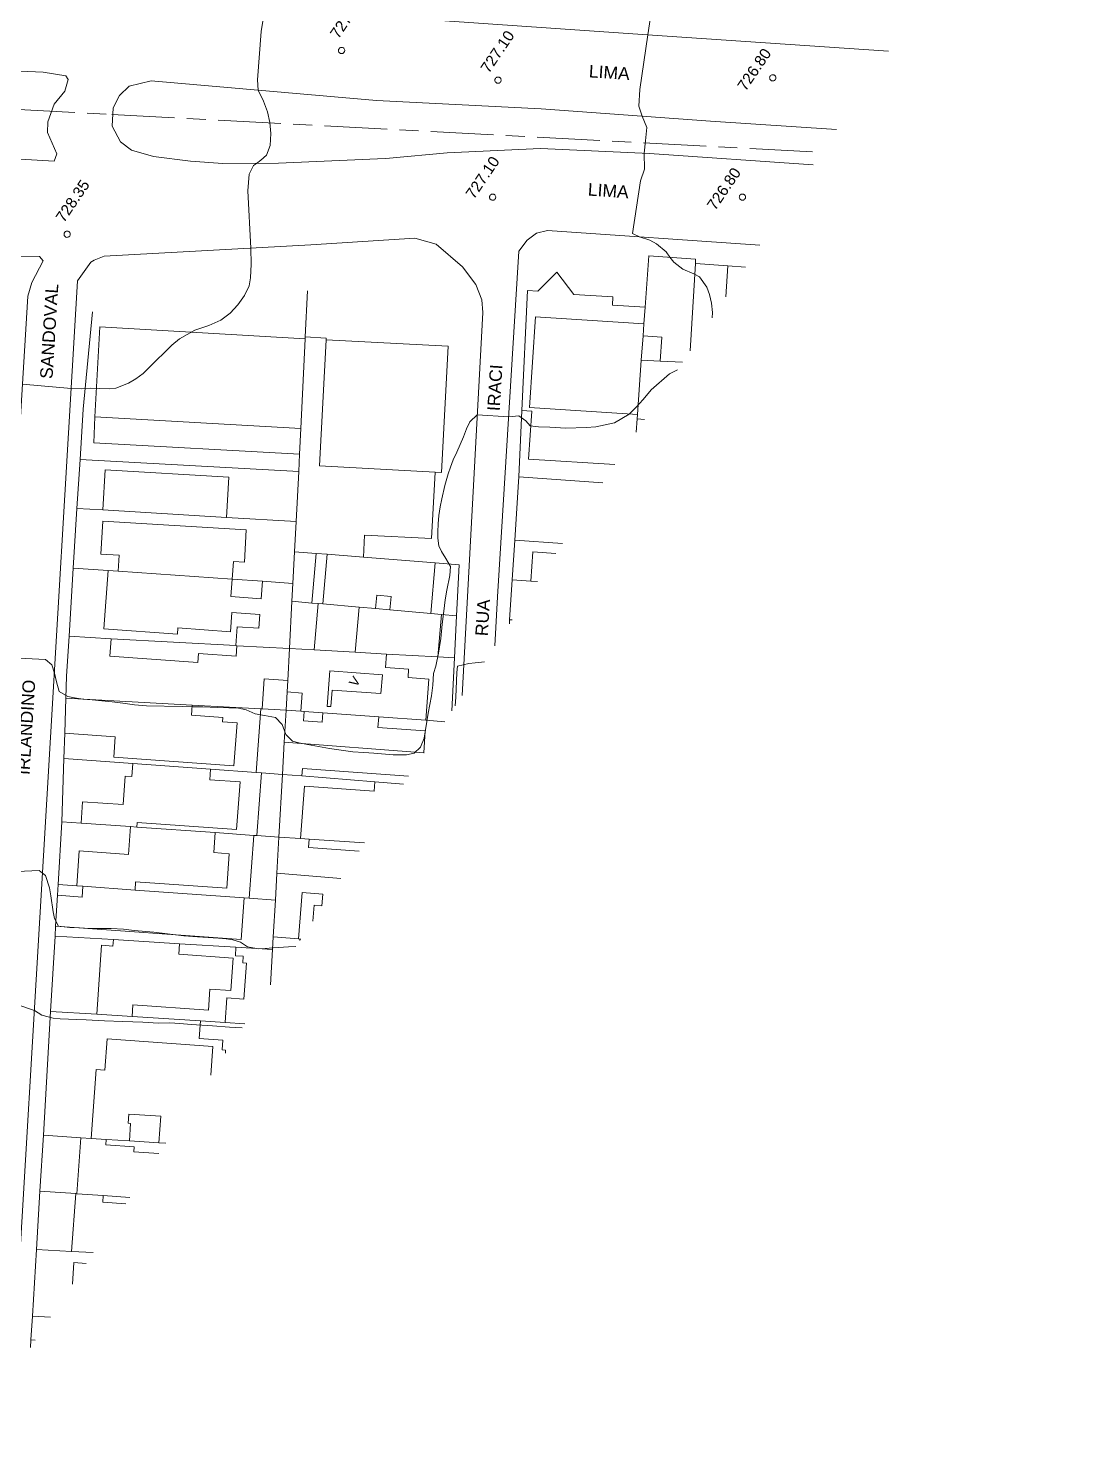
# Model space of a CAD drawing. Header units: metres. Extents: x 7 to 327053, y 40 to 7393807.
# Drawn here: x 326852.3 to 327020, y 7392531.7 to 7392759.1 of the extents above; entities that cross this region are included whole.
import ezdxf
from ezdxf.enums import TextEntityAlignment as Align

# ---------------------------------------------------------------- set-up
doc = ezdxf.new("R2010")
doc.units = ezdxf.units.M
doc.linetypes.add('T09', pattern=[17, 10, -2, 3, -2])
doc.layers.get('0').update_dxf_attribs({"lineweight": 18})
for name, color, linetype, lineweight in [('100_SIST_VIARIO_MEIO_FIO', 1, 'Continuous', 18), ('108_SEP_FIS_CANT_CENT_ILHA', 7, 'Continuous', 18), ('144_P_DUPLA_ASF_TOP', 7, 'Continuous', 18), ('160_P_SIMP_ASF_TOP', 7, 'Continuous', 18), ('206_MURO_E_MURO_ARRIMO', 7, 'Continuous', 18), ('214_PROJ_BEIRAL_EDIF', 10, 'Continuous', 18), ('508_LM_SETOR_FISCAL', 136, 'T09', 18), ('600_CURVA_MESTRA', 14, 'Continuous', 18), ('604_CURVA_INTERM', 7, 'Continuous', 18), ('606_PTO_COTADO', 7, 'Continuous', 18), ('608_PTO_COTADO_INTERVIA', 1, 'Continuous', 18)]:
    doc.layers.add(name, color=color, linetype=linetype, lineweight=lineweight)
doc.styles.add('Style-Arial', font='arial.ttf', dxfattribs={"height": 1.75})

# ---------------------------------------------------------------- blocks, each defined once
blk = doc.blocks.new('SP10')
at = {"color": 0, "linetype": 'Continuous'}
blk.add_lwpolyline([(-0.03, -0.51), (-0.14, -0.49), (-0.24, -0.46), (-0.31, -0.42), (-0.35, -0.39), (-0.42, -0.31), (-0.47, -0.24), (-0.51, -0.15), (-0.52, -0.09), (-0.52, 0.03), (-0.51, 0.11), (-0.48, 0.2), (-0.44, 0.27), (-0.4, 0.33), (-0.32, 0.39), (-0.23, 0.44), (-0.15, 0.48), (-0.1, 0.48), (-0.03, 0.48), (0.08, 0.48), (0.19, 0.44), (0.27, 0.4), (0.35, 0.32), (0.41, 0.23), (0.46, 0.11), (0.48, 0.03), (0.48, -0.03), (0.47, -0.08), (0.44, -0.21), (0.38, -0.3), (0.31, -0.38), (0.23, -0.44), (0.1, -0.49), (0.02, -0.51)], close=True, dxfattribs=at)
blk = doc.blocks.new('SP09')
at = {"color": 0, "linetype": 'Continuous'}
blk.add_lwpolyline([(-0.03, -0.51), (-0.14, -0.49), (-0.24, -0.46), (-0.31, -0.42), (-0.35, -0.39), (-0.42, -0.31), (-0.47, -0.24), (-0.51, -0.15), (-0.52, -0.09), (-0.52, 0.03), (-0.51, 0.11), (-0.48, 0.2), (-0.44, 0.27), (-0.4, 0.33), (-0.32, 0.39), (-0.23, 0.44), (-0.15, 0.48), (-0.1, 0.48), (-0.03, 0.48), (0.08, 0.48), (0.19, 0.44), (0.27, 0.4), (0.35, 0.32), (0.41, 0.23), (0.46, 0.11), (0.48, 0.03), (0.48, -0.03), (0.47, -0.08), (0.44, -0.21), (0.38, -0.3), (0.31, -0.38), (0.23, -0.44), (0.1, -0.49), (0.02, -0.51)], close=True, dxfattribs=at)

msp = doc.modelspace()

# ---------------------------------------------------------------- linework, layer by layer
at = {"layer": '100_SIST_VIARIO_MEIO_FIO', "flags": 128}
for points in [[(327017.411, 7392797.491), (327019.995, 7392855.904), (327019.703, 7392857.576), (327018.289, 7392859.214), (327016.239, 7392860.556), (327014.375, 7392860.891), (326978.71, 7392862.585), (326919.379, 7392865.95), (326917.334, 7392865.047), (326915.424, 7392862.778), (326915.006, 7392861.538), (326909.457, 7392768.703), (326909.626, 7392764.397), (326911.303, 7392761.617), (326912.639, 7392760.796), (326950.394, 7392758.182), (326989.627, 7392755.505)], [(326841.556, 7392531.742), (326843.575, 7392562.849), (326850.305, 7392684.812), (326852.2, 7392716.386), (326852.887, 7392718.596), (326854.651, 7392722.02), (326854.112, 7392722.729), (326845.152, 7392722.854), (326783.815, 7392727.002), (326782.119, 7392726.834), (326780.248, 7392725.906), (326778.09, 7392723.094), (326777.791, 7392721.629), (326768.949, 7392571.905), (326766.8, 7392535.922)], [(326849.847, 7392544.271), (326860.162, 7392718.839), (326862.311, 7392721.831), (326862.824, 7392722.16), (326864.406, 7392722.777)], [(326926.79, 7392660.546), (326927.241, 7392668.406)]]:
    msp.add_lwpolyline(points, dxfattribs=at)
at = {"layer": '100_SIST_VIARIO_MEIO_FIO'}
for points in [[(326927.241, 7392668.406), (326930.647, 7392723.581), (326931.958, 7392725.323), (326933.421, 7392726.462), (326935.182, 7392726.869), (326969.123, 7392724.519)], [(326864.406, 7392722.777), (326897.405, 7392724.612), (326914.045, 7392725.661), (326917.451, 7392724.728), (326921.615, 7392721.066), (326923.772, 7392718.261), (326924.695, 7392715.794), (326924.866, 7392713.815), (326921.562, 7392652.646)]]:
    msp.add_lwpolyline(points, dxfattribs=at)
at = {"layer": '108_SEP_FIS_CANT_CENT_ILHA', "flags": 128}
msp.add_lwpolyline([(326847.329, 7392738.506), (326856.422, 7392737.946), (326856.847, 7392739.139), (326855.362, 7392742.558), (326855.417, 7392744.245), (326856.413, 7392747.057), (326858.129, 7392749.138), (326858.687, 7392750.978), (326858.297, 7392751.602), (326854.667, 7392752.16), (326850.921, 7392752.33), (326849.635, 7392752.332), (326848.807, 7392751.798), (326848.742, 7392750.043), (326849.608, 7392747.437), (326849.652, 7392744.45), (326848.181, 7392741.585), (326846.691, 7392739.717), (326846.777, 7392738.989)], close=True, dxfattribs=at)
msp.add_lwpolyline([(326981.359, 7392743.011), (326961.257, 7392744.352), (326934.178, 7392746.291), (326907.915, 7392747.639), (326871.915, 7392750.809), (326868.411, 7392749.93), (326866.837, 7392748.455), (326865.859, 7392746.479), (326865.716, 7392743.571), (326867.026, 7392741.044), (326868.774, 7392739.702), (326872.317, 7392738.692), (326878.199, 7392737.96), (326883.369, 7392737.597), (326892.263, 7392737.617), (326909.284, 7392738.375), (326909.964, 7392738.416)], dxfattribs=at)
at = {"layer": '108_SEP_FIS_CANT_CENT_ILHA'}
msp.add_lwpolyline([(326909.964, 7392738.416), (326919.16, 7392739.281), (326934.091, 7392739.965), (326951.514, 7392739.205), (326977.622, 7392737.363)], dxfattribs=at)
at = {"layer": '206_MURO_E_MURO_ARRIMO'}
for p, q in [((326958.843, 7392721.618), (326963.985, 7392721.251)), ((326861.058, 7392698.372), (326862.572, 7392713.923)), ((326860.558, 7392690.321), (326861.058, 7392698.372)), ((326931.113, 7392698.131), (326930.616, 7392687.528)), ((326860.073, 7392682.506), (326860.558, 7392690.321)), ((326859.481, 7392672.965), (326860.073, 7392682.506)), ((326929.981, 7392677.457), (326929.571, 7392671.098)), ((326858.806, 7392662.079), (326859.481, 7392672.965)), ((326920.682, 7392665.375), (326921.085, 7392673.501)), ((326929.571, 7392671.098), (326929.16, 7392664.723)), ((326920.349, 7392658.647), (326920.682, 7392665.375)), ((326929.16, 7392664.723), (326929.117, 7392664.063)), ((326919.929, 7392650.179), (326920.349, 7392658.647)), ((326857.981, 7392642.579), (326858.114, 7392646.624)), ((326857.651, 7392632.475), (326857.981, 7392642.579)), ((326857.061, 7392622.447), (326857.651, 7392632.475)), ((326856.959, 7392620.72), (326857.061, 7392622.447)), ((326856.577, 7392614.221), (326856.669, 7392615.782)), ((326855.869, 7392602.188), (326856.577, 7392614.221)), ((326854.706, 7392582.413), (326855.869, 7392602.188)), ((326854.164, 7392573.489), (326854.706, 7392582.413)), ((326853.599, 7392564.173), (326854.164, 7392573.489)), ((326852.953, 7392553.519), (326853.599, 7392564.173)), ((326852.723, 7392549.724), (326852.953, 7392553.519)), ((326852.649, 7392548.505), (326852.723, 7392549.724))]:
    msp.add_line(p, q, dxfattribs=at)
at = {"layer": '206_MURO_E_MURO_ARRIMO', "flags": 128}
for points in [[(326896.89, 7392717.254), (326896.529, 7392709.885)], [(326860.558, 7392690.321), (326895.477, 7392688.385)], [(326864.187, 7392682.258), (326860.073, 7392682.506)], [(326895.06, 7392680.398), (326883.934, 7392681.068)], [(326917.293, 7392673.803), (326921.085, 7392673.501)], [(326865.041, 7392672.58), (326859.481, 7392672.965)], [(326889.684, 7392670.875), (326884.834, 7392671.21)], [(326929.571, 7392671.098), (326932.526, 7392670.897)], [(326899.318, 7392667.247), (326898.597, 7392667.31)], [(326920.682, 7392665.375), (326918.3, 7392665.584)], [(326929.537, 7392664.698), (326929.16, 7392664.723)], [(326885.444, 7392660.593), (326865.533, 7392661.704)], [(326917.705, 7392658.794), (326920.349, 7392658.647)], [(326893.628, 7392653.196), (326893.464, 7392650.284)], [(326918.784, 7392648.448), (326915.755, 7392648.667)], [(326868.985, 7392641.778), (326857.981, 7392642.579)], [(326888.681, 7392640.345), (326881.416, 7392640.874)], [(326895.976, 7392639.791), (326907.642, 7392638.856)], [(326857.651, 7392632.475), (326860.726, 7392632.256)], [(326882.129, 7392630.73), (326888.296, 7392630.29)], [(326857.061, 7392622.447), (326860.035, 7392622.233)], [(326886.754, 7392620.307), (326887.579, 7392620.248)], [(326865.889, 7392613.647), (326856.577, 7392614.221)], [(326885.464, 7392612.44), (326876.466, 7392612.995)], [(326895.802, 7392613.718), (326895.677, 7392613.728)], [(326863.223, 7392601.72), (326855.869, 7392602.188)], [(326879.803, 7392600.664), (326868.867, 7392601.36)], [(326854.706, 7392582.413), (326860.696, 7392582.019)], [(326868.437, 7392581.509), (326873.15, 7392581.199)], [(326859.866, 7392573.082), (326854.164, 7392573.489)], [(326859.208, 7392563.858), (326853.599, 7392564.173)], [(326852.953, 7392553.519), (326855.841, 7392553.33)], [(326852.723, 7392549.724), (326853.421, 7392549.671)]]:
    msp.add_lwpolyline(points, dxfattribs=at)
at = {"layer": '214_PROJ_BEIRAL_EDIF', "flags": 128}
for points in [[(326957.98, 7392707.68), (326958.843, 7392721.618), (326958.842, 7392722.32), (326951.366, 7392722.847), (326950.784, 7392714.646), (326950.594, 7392711.981), (326950.458, 7392710.061), (326953.445, 7392709.866), (326953.192, 7392706.001)], [(326966.826, 7392721.048), (326963.985, 7392721.251), (326963.677, 7392716.29)], [(326949.364, 7392694.66), (326949.515, 7392696.784), (326949.566, 7392697.497), (326932.339, 7392698.626), (326933.289, 7392713.115), (326950.594, 7392711.981)], [(326956.786, 7392705.876), (326953.192, 7392706.001), (326950.184, 7392706.198), (326949.566, 7392697.497)], [(326950.718, 7392696.705), (326949.515, 7392696.784), (326949.364, 7392694.66)], [(326937.598, 7392676.879), (326929.981, 7392677.457), (326930.579, 7392686.739), (326930.616, 7392687.528), (326944.039, 7392686.613)], [(326936.554, 7392675.301), (326932.874, 7392675.575), (326932.526, 7392670.897), (326933.592, 7392670.824)], [(326915.506, 7392643.494), (326915.442, 7392643.499), (326893.175, 7392645.175), (326892.885, 7392640.039), (326895.976, 7392639.791)], [(326905.965, 7392629.076), (326897.13, 7392629.676), (326895.773, 7392629.768), (326896.382, 7392638.171), (326907.534, 7392637.363), (326907.642, 7392638.856), (326912.195, 7392638.491)], [(326905.112, 7392627.787), (326897.035, 7392628.372), (326897.13, 7392629.676), (326895.773, 7392629.768), (326892.318, 7392630.003), (326891.994, 7392624.275), (326902.205, 7392623.394)], [(326897.721, 7392616.618), (326897.922, 7392619.132), (326899.183, 7392619.031), (326899.334, 7392620.912), (326896.04, 7392621.175), (326895.446, 7392613.746)], [(326886.867, 7392600.215), (326883.727, 7392600.414), (326884.006, 7392604.326), (326886.734, 7392604.131), (326887.146, 7392609.911), (326886.537, 7392609.955), (326886.611, 7392610.986), (326885.367, 7392611.074), (326885.464, 7392612.44)], [(326895.658, 7392613.5), (326895.677, 7392613.728), (326895.446, 7392613.746), (326891.418, 7392614.068), (326891.306, 7392612.08), (326890.975, 7392606.424)], [(326883.764, 7392595.526), (326883.799, 7392596.014), (326883.24, 7392596.053), (326883.35, 7392597.587), (326879.602, 7392597.854), (326879.803, 7392600.664)], [(326881.43, 7392591.998), (326881.758, 7392596.6), (326864.871, 7392597.805), (326864.514, 7392592.797), (326863.116, 7392592.897), (326862.332, 7392581.911), (326864.736, 7392581.753), (326868.437, 7392581.509), (326868.636, 7392584.3), (326868.263, 7392584.326), (326868.368, 7392585.797), (326873.452, 7392585.434), (326873.15, 7392581.199), (326874.236, 7392581.127)], [(326868.504, 7392572.465), (326864.277, 7392572.767), (326860.057, 7392573.068), (326860.696, 7392582.019), (326862.332, 7392581.911), (326864.736, 7392581.753), (326864.674, 7392580.878), (326869.187, 7392580.556), (326869.13, 7392579.763), (326873.144, 7392579.477)], [(326867.849, 7392571.476), (326864.204, 7392571.736), (326864.277, 7392572.767)], [(326859.352, 7392558.635), (326859.585, 7392562.06), (326861.531, 7392561.927)]]:
    msp.add_lwpolyline(points, dxfattribs=at)
at = {"layer": '214_PROJ_BEIRAL_EDIF'}
for points in [[(326950.594, 7392711.981), (326950.784, 7392714.646), (326945.571, 7392714.987), (326945.656, 7392716.277), (326939.431, 7392716.685), (326936.716, 7392720.213), (326933.664, 7392717.189), (326932.012, 7392717.298), (326931.113, 7392698.131), (326932.687, 7392698.028), (326932.187, 7392690.394), (326945.945, 7392689.493)], [(326953.192, 7392706.001), (326956.786, 7392705.876)], [(326949.566, 7392697.497), (326949.515, 7392696.784), (326950.718, 7392696.705)], [(326895.976, 7392639.791), (326896.062, 7392640.98), (326913.029, 7392639.75)], [(326895.446, 7392613.746), (326891.418, 7392614.068), (326891.75, 7392619.947), (326891.994, 7392624.275), (326902.205, 7392623.394)], [(326885.464, 7392612.44), (326891.306, 7392612.08), (326890.975, 7392606.424)], [(326879.803, 7392600.664), (326883.727, 7392600.414), (326886.867, 7392600.215)], [(326864.277, 7392572.767), (326860.057, 7392573.068), (326859.866, 7392573.082), (326859.208, 7392563.858), (326862.679, 7392563.663)]]:
    msp.add_lwpolyline(points, dxfattribs=at)
at = {"layer": '214_PROJ_BEIRAL_EDIF', "flags": 128}
for points in [[(326950.594, 7392711.981), (326950.458, 7392710.061), (326950.184, 7392706.198), (326949.566, 7392697.497), (326932.339, 7392698.626), (326933.289, 7392713.115)], [(326896.515, 7392709.592), (326895.813, 7392695.252), (326862.919, 7392697.153), (326863.747, 7392711.486)], [(326899.837, 7392709.44), (326898.773, 7392689.286), (326917.264, 7392688.31), (326916.703, 7392677.693), (326906.005, 7392678.257), (326905.818, 7392674.717), (326900.013, 7392675.179), (326898.283, 7392675.317), (326894.808, 7392675.594), (326895.06, 7392680.398), (326895.477, 7392688.385), (326895.612, 7392691.145), (326895.813, 7392695.252), (326896.515, 7392709.592), (326896.529, 7392709.885), (326899.851, 7392709.71)], [(326899.837, 7392709.44), (326919.334, 7392708.411), (326918.27, 7392688.257), (326917.264, 7392688.31), (326898.773, 7392689.286)], [(326895.612, 7392691.145), (326895.813, 7392695.252), (326862.919, 7392697.153), (326862.77, 7392692.965)], [(326864.187, 7392682.258), (326883.934, 7392681.068), (326884.32, 7392687.469), (326864.573, 7392688.659)], [(326866.643, 7392672.469), (326884.834, 7392671.21), (326885.04, 7392674.035), (326886.804, 7392673.928), (326887.113, 7392679.065), (326864.178, 7392680.447), (326863.863, 7392675.217), (326866.798, 7392675.04)], [(326898.283, 7392675.317), (326897.589, 7392667.399), (326894.394, 7392667.678), (326894.544, 7392670.538), (326894.808, 7392675.594)], [(326910.039, 7392666.308), (326916.586, 7392665.734), (326917.293, 7392673.803), (326905.818, 7392674.717), (326900.013, 7392675.179), (326899.318, 7392667.247), (326905.13, 7392666.738), (326907.744, 7392666.509), (326907.931, 7392668.64), (326910.226, 7392668.439)], [(326889.684, 7392670.875), (326889.485, 7392668.086), (326884.632, 7392668.432), (326884.834, 7392671.21), (326866.643, 7392672.469), (326865.041, 7392672.58), (326864.376, 7392663.262), (326876.119, 7392662.424), (326876.19, 7392663.414), (326884.595, 7392662.814), (326884.815, 7392665.896), (326889.259, 7392665.579), (326889.101, 7392663.373), (326885.66, 7392663.619), (326885.444, 7392660.593), (326885.601, 7392660.585), (326893.999, 7392660.116), (326894.394, 7392667.678), (326894.544, 7392670.538)], [(326897.589, 7392667.399), (326894.394, 7392667.678), (326893.999, 7392660.116), (326897.947, 7392659.896), (326898.597, 7392667.31)], [(326909.5, 7392659.252), (326917.705, 7392658.794), (326918.3, 7392665.584), (326916.586, 7392665.734), (326910.039, 7392666.308), (326907.744, 7392666.509), (326905.13, 7392666.738), (326904.499, 7392659.531)], [(326865.533, 7392661.704), (326858.806, 7392662.079), (326858.411, 7392655.725), (326858.297, 7392652.218), (326878.49, 7392651.107), (326889.406, 7392650.507), (326889.643, 7392650.494), (326889.984, 7392655.275), (326893.725, 7392655.008), (326893.999, 7392660.116), (326885.601, 7392660.585), (326885.483, 7392658.927), (326879.487, 7392659.355), (326879.385, 7392657.916), (326865.334, 7392658.918)], [(326897.947, 7392659.896), (326904.499, 7392659.531), (326909.5, 7392659.252), (326909.343, 7392657.092), (326913.027, 7392656.825), (326912.93, 7392655.491), (326916.233, 7392655.251), (326915.755, 7392648.667), (326908.254, 7392649.211), (326899.312, 7392649.86), (326896.366, 7392650.074), (326895.823, 7392650.113), (326896.034, 7392653.021), (326893.628, 7392653.196), (326893.725, 7392655.008), (326893.999, 7392660.116)], [(326900.437, 7392656.544), (326908.832, 7392655.935), (326908.615, 7392652.939), (326900.807, 7392653.506), (326900.615, 7392650.852), (326900.028, 7392650.895)], [(326878.49, 7392651.107), (326878.374, 7392649.481), (326883.366, 7392649.125), (326883.317, 7392648.44), (326885.629, 7392648.275), (326885.139, 7392641.402), (326865.956, 7392642.771), (326866.189, 7392646.048), (326858.114, 7392646.624), (326858.297, 7392652.218)], [(326889.51, 7392640.285), (326888.681, 7392640.345), (326889.406, 7392650.507), (326889.643, 7392650.494), (326893.464, 7392650.284), (326893.175, 7392645.175), (326892.885, 7392640.039)], [(326915.442, 7392643.499), (326915.695, 7392646.983), (326908.132, 7392647.532), (326908.254, 7392649.211), (326899.312, 7392649.86), (326899.203, 7392648.352), (326896.257, 7392648.566), (326896.366, 7392650.074), (326895.823, 7392650.113), (326893.464, 7392650.284), (326893.175, 7392645.175)], [(326868.985, 7392641.778), (326881.416, 7392640.874), (326881.294, 7392639.163), (326886.111, 7392638.819), (326885.569, 7392631.23), (326869.691, 7392632.363), (326869.638, 7392631.621), (326868.612, 7392631.694), (326860.726, 7392632.256), (326860.97, 7392635.664), (326867.448, 7392635.201), (326867.774, 7392639.762), (326868.836, 7392639.686)], [(326892.318, 7392630.003), (326892.885, 7392640.039), (326889.51, 7392640.285), (326888.794, 7392630.255)], [(326860.035, 7392622.233), (326861.003, 7392622.163), (326869.338, 7392621.562), (326869.433, 7392622.892), (326883.997, 7392621.852), (326884.39, 7392627.363), (326881.901, 7392627.54), (326882.129, 7392630.73), (326869.638, 7392631.621), (326868.612, 7392631.694), (326868.294, 7392627.242), (326860.432, 7392627.803)], [(326888.794, 7392630.255), (326888.296, 7392630.29), (326887.579, 7392620.248), (326891.75, 7392619.947), (326891.994, 7392624.275), (326892.318, 7392630.003)], [(326861.003, 7392622.163), (326869.338, 7392621.562), (326886.754, 7392620.307), (326886.28, 7392613.669), (326856.669, 7392615.782), (326856.959, 7392620.72), (326860.88, 7392620.44)], [(326865.889, 7392613.647), (326876.466, 7392612.995), (326876.347, 7392611.324), (326884.987, 7392610.708), (326884.615, 7392605.505), (326881.3, 7392605.741), (326881.061, 7392602.39), (326869.002, 7392603.25), (326868.867, 7392601.36), (326863.223, 7392601.72), (326864.009, 7392612.739), (326865.815, 7392612.611)]]:
    msp.add_lwpolyline(points, close=True, dxfattribs=at)
at = {"layer": '508_LM_SETOR_FISCAL'}
msp.add_lwpolyline([(326564.246, 7392538.336), (326626.965, 7392663.661), (326642.965, 7392694.154), (326654.498, 7392715.96), (326664.589, 7392743.934), (326668.559, 7392756.638), (326685.728, 7392754.927), (326688.969, 7392755.312), (326777.573, 7392750.14), (326836.997, 7392746.955), (326849.733, 7392746.274), (326865.657, 7392745.422), (326978.945, 7392739.362)], dxfattribs=at)
at = {"layer": '600_CURVA_MESTRA', "elevation": 725, "flags": 128}
msp.add_lwpolyline([(326850.288, 7392603.355), (326853.279, 7392602.348), (326854.443, 7392601.578), (326856.291, 7392601.126), (326857.408, 7392601.011), (326860.024, 7392600.911), (326861.514, 7392600.855), (326864.466, 7392600.68), (326867.392, 7392600.563), (326868.978, 7392600.541), (326870.562, 7392600.487), (326873.066, 7392600.318), (326874.879, 7392600.335), (326876.502, 7392600.248), (326878.283, 7392600.096), (326881.726, 7392599.887), (326884.418, 7392599.675), (326886.432, 7392599.558)], dxfattribs=at)
at = {"layer": '604_CURVA_INTERM', "flags": 128}
for points, elevation in [([(326890.127, 7392762.619), (326889.494, 7392758.643), (326888.871, 7392750.959), (326888.984, 7392749.306), (326889.835, 7392747.526), (326890.511, 7392745.812), (326890.862, 7392744.131), (326891.005, 7392742.354), (326890.922, 7392740.441), (326890.342, 7392738.915), (326889.408, 7392738.103), (326888.732, 7392737.609), (326888.246, 7392737.253), (326887.563, 7392735.905), (326887.345, 7392733.242), (326887.834, 7392724.08), (326887.87, 7392721.501), (326887.796, 7392719.318), (326887.568, 7392718.026), (326886.809, 7392716.491), (326885.78, 7392715.027), (326884.51, 7392713.677), (326883.069, 7392712.591), (326881.135, 7392711.738), (326878.904, 7392710.961), (326876.422, 7392709.592), (326875.212, 7392708.57), (326873.977, 7392707.363), (326872.786, 7392706.164), (326870.628, 7392704.047), (326869.488, 7392703.22), (326868.306, 7392702.511), (326866.293, 7392701.688), (326865.271, 7392701.626), (326862.159, 7392701.687), (326860.746, 7392701.623), (326859.145, 7392701.632), (326851.358, 7392702.355)], 728), ([(326951.652, 7392760.939), (326951.215, 7392758.126), (326949.946, 7392749.387), (326949.813, 7392746.725), (326950.307, 7392745.136), (326951.043, 7392743.342), (326950.843, 7392741.198), (326950.638, 7392739.243), (326950.718, 7392736.694), (326950.069, 7392734.819), (326948.772, 7392726.422), (326949.883, 7392725.851), (326951.566, 7392725.315), (326952.611, 7392724.777), (326954.139, 7392723.471), (326954.711, 7392722.62), (326955.362, 7392721.831), (326956.792, 7392720.694), (326958.592, 7392719.975), (326959.459, 7392719.464), (326960.63, 7392717.814), (326961.062, 7392716.674), (326961.389, 7392715.286), (326961.567, 7392713.787), (326961.473, 7392712.958)], 727), ([(326955.967, 7392704.638), (326954.699, 7392704.007), (326951.757, 7392701.415), (326950.466, 7392699.898), (326949.329, 7392698.612), (326948.242, 7392697.57), (326945.885, 7392696.162), (326942.947, 7392695.513), (326941.368, 7392695.418), (326938.149, 7392695.344), (326935.576, 7392695.487), (326933.776, 7392695.513), (326932.443, 7392695.71), (326931.722, 7392696.505), (326930.603, 7392697.281), (326929.014, 7392697.131), (326923.981, 7392697.423), (326922.785, 7392696.345), (326922.291, 7392695.2), (326921.807, 7392693.962), (326920.736, 7392691.505), (326920.166, 7392690.289), (326919.69, 7392689.098), (326919.316, 7392688.05), (326918.784, 7392686.15), (326918.32, 7392684.032), (326918.08, 7392682.732), (326917.856, 7392681.349), (326917.743, 7392680.025), (326917.684, 7392678.785), (326917.71, 7392677.767), (326917.858, 7392676.534), (326918.259, 7392675.604), (326918.979, 7392674.532), (326919.693, 7392673.223), (326919.629, 7392671.769), (326919.135, 7392669.451), (326918.887, 7392667.904), (326918.641, 7392666.082), (326918.405, 7392664.021), (326918.184, 7392661.755), (326917.805, 7392659.402), (326917.364, 7392657.308), (326917.016, 7392656.152), (326916.909, 7392654.255), (326916.702, 7392652.554), (326916.175, 7392649.825), (326915.5, 7392645.829), (326914.93, 7392644.355), (326913.897, 7392643.41), (326912.667, 7392643.152), (326910.578, 7392643.181), (326907.479, 7392643.438), (326905.85, 7392643.532), (326904.126, 7392643.655), (326900.404, 7392644.148), (326896.867, 7392644.816), (326895.473, 7392645.045), (326894.463, 7392645.359), (326893.446, 7392646.382), (326892.82, 7392648.004), (326891.77, 7392649.143), (326890.009, 7392649.422), (326888.536, 7392649.702), (326887.066, 7392650.341), (326885.868, 7392650.602), (326884.302, 7392650.681), (326882.478, 7392650.716), (326880.151, 7392650.822), (326878.649, 7392650.833), (326876.89, 7392650.882), (326871.17, 7392650.984), (326869.264, 7392651.132), (326867.417, 7392651.389), (326865.677, 7392651.608), (326864.049, 7392651.788), (326862.495, 7392651.916), (326861, 7392652.064), (326859.703, 7392652.237), (326858.619, 7392652.476), (326857.228, 7392653.276), (326856.782, 7392654.814), (326856.461, 7392656.204), (326856.061, 7392657.543), (326855.025, 7392658.4), (326849.756, 7392658.66)], 727), ([(326925.12, 7392658.022), (326923.656, 7392657.862), (326922.633, 7392657.761), (326920.807, 7392657.306), (326920.716, 7392656.308), (326920.686, 7392654.974), (326920.555, 7392652.364), (326920.471, 7392650.997)], 726), ([(326895.025, 7392612.543), (326893.85, 7392612.489), (326891.388, 7392612.331), (326890.132, 7392612.24), (326889.034, 7392612.196), (326887.322, 7392612.472), (326886.194, 7392613.224), (326884.962, 7392613.627), (326883.917, 7392613.762), (326882.653, 7392613.864), (326879.313, 7392614.08), (326877.15, 7392614.266), (326872.352, 7392614.819), (326869.186, 7392615.112), (326867.492, 7392615.342), (326865.552, 7392615.416), (326862.05, 7392615.43), (326860.48, 7392615.523), (326858.923, 7392615.578), (326857.107, 7392615.791), (326856.476, 7392617.022), (326856.27, 7392618.099), (326855.911, 7392620.651), (326855.666, 7392621.919), (326855.035, 7392623.866), (326854.573, 7392624.259), (326854.025, 7392624.667), (326846.968, 7392624.339)], 726)]:
    msp.add_lwpolyline(points, dxfattribs=dict(at, elevation=elevation))

# ---------------------------------------------------------------- block references
at = {"layer": '606_PTO_COTADO', "rotation": 55.83005668387076}
for p in [(326927.305, 7392750.916, 727.1), (326971.178, 7392751.29, 726.8), (326966.333, 7392732.243, 726.8)]:
    msp.add_blockref('SP09', p, dxfattribs=at)
at = {"layer": '608_PTO_COTADO_INTERVIA', "rotation": 55.83005668387076}
for p in [(326902.328, 7392755.665, 727.68), (326926.452, 7392732.24, 727.1), (326858.513, 7392726.316, 728.355)]:
    msp.add_blockref('SP10', p, dxfattribs=at)

# ---------------------------------------------------------------- texts
at = {"layer": '144_P_DUPLA_ASF_TOP', "style": 'Style-Arial'}
for rotation, p in [(356.1411, (326941.826, 7392752.348)), (356.04023, (326941.666, 7392733.473))]:
    msp.add_text('LIMA', height=2, rotation=rotation, dxfattribs=at).set_placement(p, align=Align.MIDDLE_LEFT)
at = {"layer": '160_P_SIMP_ASF_TOP', "style": 'Style-Arial'}
for s, p in [('SANDOVAL', (326855.159, 7392703.203)), ('IRACI', (326926.569, 7392698.062)), ('RUA', (326924.661, 7392662.123)), ('IRLANDINO', (326851.477, 7392639.965))]:
    msp.add_text(s, height=2, rotation=86.41889, dxfattribs=at).set_placement(p, align=Align.MIDDLE_LEFT)
at = {"layer": '214_PROJ_BEIRAL_EDIF', "style": 'Style-Arial'}
msp.add_text('V', height=1.5, rotation=55.83006, dxfattribs=at).set_placement((326904.645, 7392653.854))
at = {"layer": '606_PTO_COTADO', "style": 'Style-Arial'}
for s, p in [('727.10', (326927.21, 7392755.443, 727.1)), ('726.80', (326968.211, 7392752.596, 726.8)), ('726.80', (326963.366, 7392733.548, 726.8))]:
    msp.add_text(s, height=1.75, rotation=55.83006, dxfattribs=at).set_placement(p, align=Align.MIDDLE_CENTER)
at = {"layer": '608_PTO_COTADO_INTERVIA', "style": 'Style-Arial'}
for s, p in [('727.69', (326903.186, 7392760.958, 727.68)), ('727.10', (326924.83, 7392735.354, 727.1)), ('728.35', (326859.372, 7392731.609, 728.355))]:
    msp.add_text(s, height=1.75, rotation=55.83006, dxfattribs=at).set_placement(p, align=Align.MIDDLE_CENTER)

doc.saveas('drawing.dxf')
